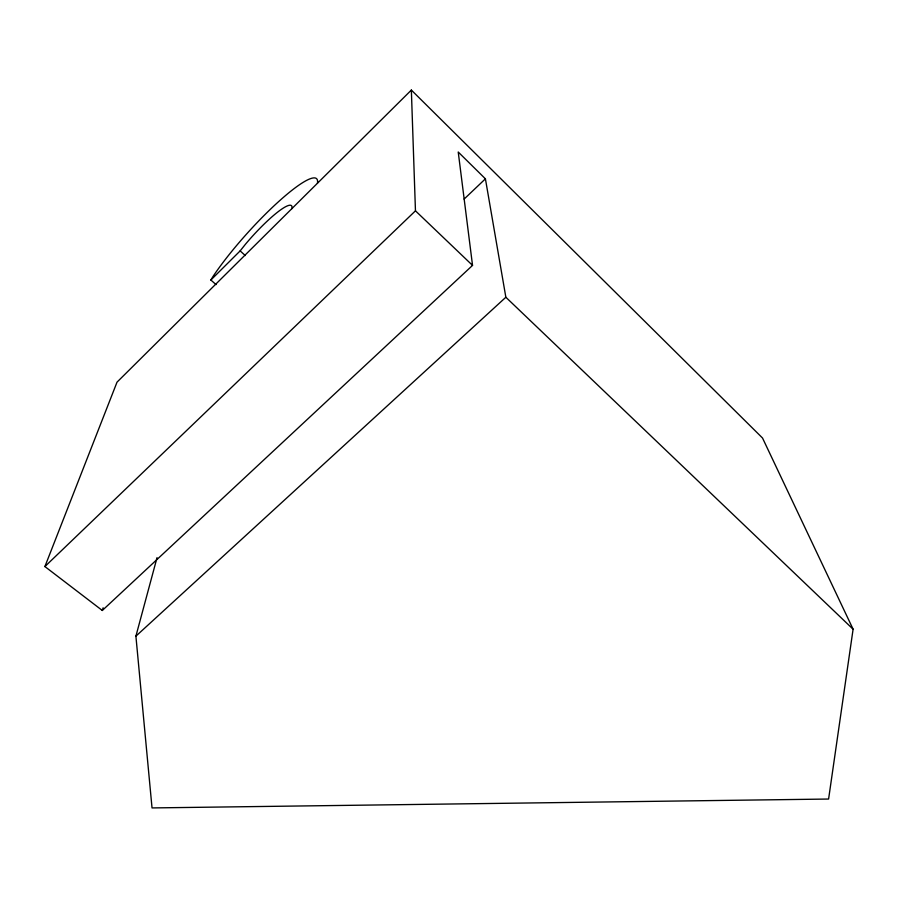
<?xml version="1.0" encoding="UTF-8"?>
<svg xmlns="http://www.w3.org/2000/svg" width="898" height="898" viewBox="0 0 898 898"><rect width="100%" height="100%" fill="white"/><g stroke="black" fill="none" stroke-linecap="round" stroke-linejoin="round"><path stroke-width="1.35" d="M853.1 629.206L505.855 297.249L485.414 178.825L458.227 152.02L472.539 265.393L102.305 610.472L44.9 566.559L117.021 382.155L411.351 90.069L762.525 438.033L853.1 629.206L828.596 799.04L152.031 807.931L135.901 636.166L157.049 557.613M102.305 610.472L103.135 607.789M216.048 284.587L210.862 280.019L213.14 276.292A85.95 14.795 -47.9 0 1 280.221 200.164A85.95 14.795 -47.9 0 1 317.454 183.259M210.862 280.019L240.136 250.901L245.502 244.189A49.064 8.441 -47.9 0 1 291.895 208.628M44.9 566.559L415.46 210.828L411.351 90.069M464.109 199.087L485.414 178.825M135.901 636.166L505.855 297.249M240.136 250.901L245.311 255.548M415.46 210.828L472.539 265.393"/></g></svg>
